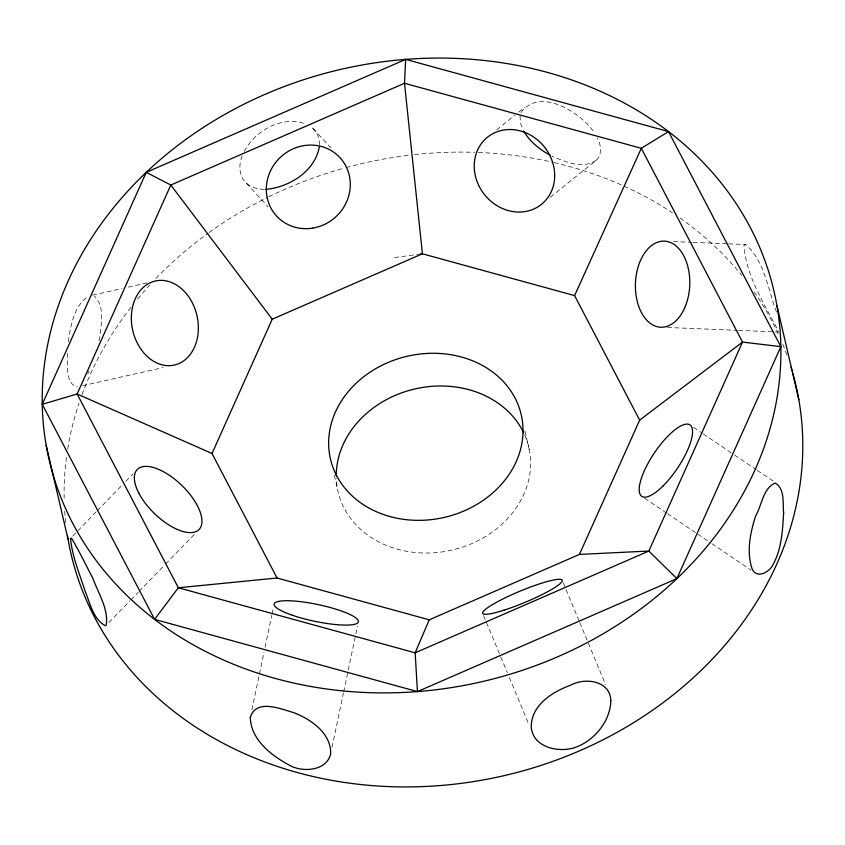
<?xml version="1.0" encoding="UTF-8"?>
<svg xmlns="http://www.w3.org/2000/svg" width="845" height="845" viewBox="0 0 845 845"><rect width="100%" height="100%" fill="white"/><g stroke="black" fill="none" stroke-linecap="round" stroke-linejoin="round"><path stroke-width="0.63" stroke-dasharray="4.22 3.17" d="M319.399 144.833C319.885 137.915 316.621 130.848 310.918 126.877M67.283 353.463C68.17 363.244 64.558 384.317 77.529 386.841M520.055 115.776L520.425 123.043L523.108 129.972M68.297 341.75C70.79 325.684 73.557 306.83 87.743 296.658M99.066 340.831C100.872 326.54 105.752 307.506 94.397 296.109M251.905 709.811L259.161 675.303M259.426 674.025L263.989 652.298M265.066 647.185L271.773 615.223M272.048 613.945L273.389 607.555M332.022 747.329L343.408 693.09M343.683 691.791L357.519 625.934M242.166 155.85C238.617 164.627 238.755 175.887 245.969 182.816L268.045 206.729M87.722 374.029L89.031 371.082M520.932 112.554C539.659 86.444 581.233 112.681 594.415 132.739M244.216 151.35C255.655 130.035 282.748 115.047 306.481 124.236M550.433 197.128L596.169 160.286C602.517 154.519 600.964 144.738 597.341 137.904M72.702 536.11L96.531 511.51M97.45 510.57L122.198 485.019M125.863 481.238L133.193 473.665M108.899 622.554L129.929 600.848M130.848 599.897L138.168 592.345M139.076 591.405L164.69 564.967M165.599 564.027L194.868 533.818M496.67 129.824L514.721 115.279M518.735 112.047L524.756 107.209M596.169 160.286C582.807 169.581 565.379 161.775 552.102 156.262M92.654 295.116L121.955 288.515M128.313 287.089L147.421 282.79M82.641 385.69L163.148 367.575M394.53 257.545L418.613 254.313M776.46 312.101C767.83 289.339 764.788 261.232 745.702 244.532L743.959 245.42C746.114 276.547 764.556 304.232 778.604 331.42M264.39 189.343C257.757 189.386 250.902 187.41 245.969 182.816M673.454 241.554L691.844 242.314M693.164 242.367L727.313 243.772M728.622 243.825L745.702 244.532M667.487 327.469L737.262 330.342M738.583 330.395L774.136 331.853M775.446 331.916L778.087 332.022M693.523 427.348L702.184 433.189M703.262 433.918L733.534 454.356M734.622 455.085L756.243 469.683M757.331 470.422L773.545 481.365M644.714 498.328L666.399 512.968M667.487 513.697L696.755 533.459M697.833 534.188L710.846 542.965M711.934 543.705L750.962 570.048M313.263 128.757L330.902 147.875M563.245 582.765L579.353 621.487M579.85 622.691L587.909 642.052M588.416 643.267L605.527 684.408M483.615 615.688L500.251 655.667M500.758 656.882L507.306 672.631M509.324 677.479L528.981 724.735M524.914 431.013L529.593 451.135M334.366 475.312L337.292 487.892M524.734 435.038A97.925 82.683 -13.1 0 1 451.843 550.127A97.925 82.683 -13.1 0 1 336.289 478.302M65.709 522.791A372.106 314.182 -13.1 0 1 64.685 511.225M64.135 498.339A372.106 314.182 -13.1 0 1 66.523 456.828M67.674 449.054A372.106 314.182 -13.1 0 1 79.029 403.181M82.06 394.583A372.106 314.182 -13.1 0 1 131.197 307.02M137.682 298.95A372.106 314.182 -13.1 0 1 149.66 285.166M155.955 278.459A372.106 314.182 -13.1 0 1 208.05 233.262M209.085 232.512A372.106 314.182 -13.1 0 1 267.717 197.297M268.89 196.727A372.106 314.182 -13.1 0 1 344.771 167.954M346.038 167.606A372.106 314.182 -13.1 0 1 409.265 155.226M414.494 154.624A372.106 314.182 -13.1 0 1 474.499 152.311M478.376 152.449A372.106 314.182 -13.1 0 1 552.947 162.325M554.214 162.62A372.106 314.182 -13.1 0 1 672.504 212.856M680.014 217.989A372.106 314.182 -13.1 0 1 741.741 275.375M754.131 291.842A372.106 314.182 -13.1 0 1 778.636 334.704M782.755 344.19A372.106 314.182 -13.1 0 1 786.938 355.016"/><path stroke-width="1.27" d="M405.653 59.382L404.512 83.275L422.416 253.796L574.6 295.602L639.644 420.123L579.438 554.415L429.249 619.818L277.065 578.012L178.337 587.761L154.593 619.385L417.462 691.59L676.877 578.624L780.864 346.661L668.522 131.588L405.653 59.382L146.238 172.338L42.25 404.301L154.593 619.385M319.325 146.914C314.784 171.567 289.17 187.379 265.562 189.386M429.249 619.818L415.149 652.815L417.462 691.59M277.065 578.012L212.021 453.49L272.227 319.199L422.416 253.796L419.88 254.144M574.6 295.602L641.323 148.319L668.522 131.588M639.644 420.123L742.523 342.077L780.864 346.661M42.25 404.301L77.127 394.002L212.021 453.49M579.438 554.415L648.844 551.046L676.877 578.624M146.238 172.338L170.817 185.034L272.227 319.199M550.01 155.121C539.427 149.417 529.72 141.453 523.594 130.975M776.935 305.658A372.106 314.182 -13.1 0 1 275.681 678.556A372.106 314.182 -13.1 0 1 182.055 142.245A372.106 314.182 -13.1 0 1 776.935 305.658L798.821 399.685M46.179 445.315L68.065 539.342M336.247 475.893A97.925 82.683 -13.1 0 1 415.032 388.911A97.925 82.683 -13.1 0 1 523.72 432.841M792.832 373.374A372.106 314.182 -13.1 0 1 500.916 776.375A372.106 314.182 -13.1 0 1 67.431 535.55M791.015 367.195A372.106 314.182 -13.1 0 1 792.124 370.892M610.829 700.537C610.407 721.683 593.581 741.551 573.892 747.899C557.52 752.758 532.551 747.012 531.23 726.763C531.368 705.068 552.387 691.833 570.586 685.211C584.867 677.246 610.206 680.51 610.829 700.537M783.632 512.926C782.576 530.016 781.762 548.479 773.439 563.763C769.869 572.741 754.923 580.145 751.522 567.006C746.579 550.19 750.476 532.16 755.652 515.872C761.905 505.373 762.929 488.347 775.118 483.055C785.047 488.41 782.639 503.314 783.632 512.926M70.536 538.666C72.343 556.908 79.683 574.199 85.26 591.553C90.193 603.488 93.098 618.783 105.16 625.67L106.153 625.385C108.847 609.372 98.358 593.433 93.013 578.645C85.915 565.104 79.282 551.162 71.466 538.128L70.536 538.666M250.3 717.479C250.902 740.505 272.692 756.613 291.44 766.278C304.453 772.425 327.057 770.429 330.659 753.782C331.282 733.154 310.886 719.275 293.648 712.599C280.529 708.902 255.961 698.403 250.3 717.479M170.817 185.034L77.127 394.002L178.337 587.761L415.149 652.815L648.844 551.046L742.523 342.077L641.323 148.319L404.512 83.275L170.817 185.034M390.073 516.57A97.925 82.683 -13.1 0 0 521.978 418.433A97.925 82.683 -13.1 0 0 365.431 375.433A97.925 82.683 -13.1 0 0 390.073 516.57M133.468 303.566A43.084 32.944 77.3 0 0 170.384 365.621A43.084 32.944 77.3 0 0 190.706 299.88A43.084 32.944 77.3 0 0 133.468 303.566M138.907 493.258A43.084 19.636 44.1 0 0 197.498 530.776A43.084 19.636 44.1 0 0 168.06 474.425A43.084 19.636 44.1 0 0 138.907 493.258M292.328 615.234A43.084 8.524 11.9 0 0 358.333 622.057A43.084 8.524 11.9 0 0 298.127 601.386A43.084 8.524 11.9 0 0 292.328 615.234M312.576 228.139A43.084 40.666 -42.7 0 0 342.341 160.487A43.084 40.666 -42.7 0 0 269.988 171.979A43.084 40.666 -42.7 0 0 312.576 228.139M474.467 170.532A43.084 38.279 51.2 0 0 538.265 206.645A43.084 38.279 51.2 0 0 530.66 135.179A43.084 38.279 51.2 0 0 474.467 170.532M663.029 485.949A43.084 13.847 -56 0 0 690.28 425.162A43.084 13.847 -56 0 0 644.302 470.845A43.084 13.847 -56 0 0 663.029 485.949M684.492 308.319A43.084 27.167 -87.6 0 0 665.575 241.226A43.084 27.167 -87.6 0 0 637.669 303.017A43.084 27.167 -87.6 0 0 684.492 308.319M504.032 610.153A43.084 6.126 -22.6 0 0 562.242 580.346A43.084 6.126 -22.6 0 0 501.011 599.918A43.084 6.126 -22.6 0 0 504.032 610.153"/></g></svg>
